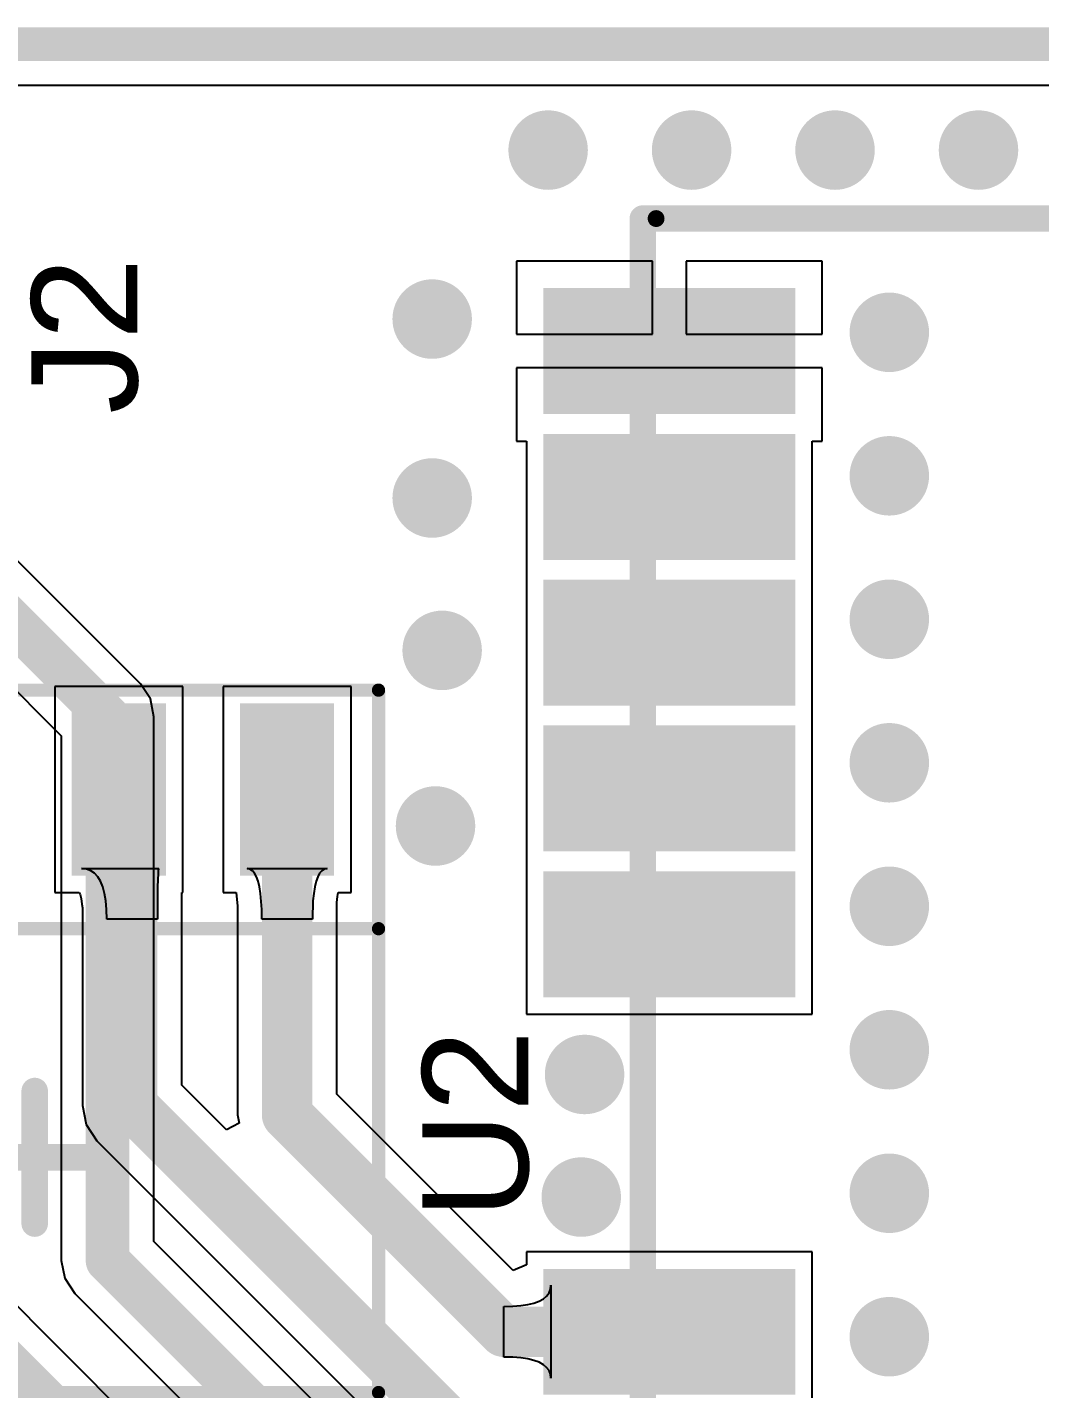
# Model space of a CAD drawing. Header units: millimetres. Extents: x -0.02 to 2.02, y -0.29 to 0.8.
# Drawn here: x 0.7114 to 1.0122, y 0.3794 to 0.7838 of the extents above; entities that cross this region are included whole.
import ezdxf

# ---------------------------------------------------------------- set-up
doc = ezdxf.new("R2010")
doc.units = ezdxf.units.MM
doc.header["$MEASUREMENT"] = 0
for name, color, linetype in [('BottomLayer', 5, 'Continuous'), ('DrillGuide', 244, 'Continuous'), ('KeepOutLayer', 6, 'Continuous'), ('Mechanical3', 76, 'Continuous'), ('Mechanical5', 56, 'Continuous'), ('TopLayer', 1, 'Continuous'), ('TopOverlay', 2, 'Continuous'), ('TopPaste', 8, 'Continuous'), ('TopSolder', 216, 'Continuous'), ('ViaHoleLayer', 16, 'Continuous')]:
    doc.layers.add(name, color=color, linetype=linetype)
doc.styles.add('Arial', font='arial.ttf', dxfattribs={"height": 0.2})

# ---------------------------------------------------------------- blocks, each defined once
blk = doc.blocks.new('NEO_7M_0_12')
at = {"layer": 'TopLayer'}
for points in [[(0.27559, -0.00098), (0.20472, -0.00098), (0.20472, 0.03248), (0.27559, 0.03248)], [(0.27559, -0.11909), (0.20472, -0.11909), (0.20472, -0.08563), (0.27559, -0.08563)], [(0.27559, -0.1624), (0.20472, -0.1624), (0.20472, -0.12894), (0.27559, -0.12894)], [(0.27559, -0.20571), (0.20472, -0.20571), (0.20472, -0.17224), (0.27559, -0.17224)], [(0.27559, -0.24902), (0.20472, -0.24902), (0.20472, -0.21555), (0.27559, -0.21555)], [(0.27559, -0.29232), (0.20472, -0.29232), (0.20472, -0.25886), (0.27559, -0.25886)]]:
    blk.add_hatch(color=1, dxfattribs=at).paths.add_polyline_path(points)
at = {"layer": 'TopPaste'}
for points in [[(0.27559, -0.00098), (0.20472, -0.00098), (0.20472, 0.03248), (0.27559, 0.03248)], [(0.27559, -0.11909), (0.20472, -0.11909), (0.20472, -0.08563), (0.27559, -0.08563)], [(0.27559, -0.1624), (0.20472, -0.1624), (0.20472, -0.12894), (0.27559, -0.12894)], [(0.27559, -0.20571), (0.20472, -0.20571), (0.20472, -0.17224), (0.27559, -0.17224)], [(0.27559, -0.24902), (0.20472, -0.24902), (0.20472, -0.21555), (0.27559, -0.21555)], [(0.27559, -0.29232), (0.20472, -0.29232), (0.20472, -0.25886), (0.27559, -0.25886)]]:
    blk.add_hatch(color=8, dxfattribs=at).paths.add_polyline_path(points)
at = {"layer": 'TopSolder'}
for points in [[(0.27756, -0.00295), (0.20276, -0.00295), (0.20276, 0.03445), (0.27756, 0.03445)], [(0.27756, -0.12106), (0.20276, -0.12106), (0.20276, -0.08366), (0.27756, -0.08366)], [(0.27756, -0.16437), (0.20276, -0.16437), (0.20276, -0.12697), (0.27756, -0.12697)], [(0.27756, -0.20768), (0.20276, -0.20768), (0.20276, -0.17028), (0.27756, -0.17028)], [(0.27756, -0.25098), (0.20276, -0.25098), (0.20276, -0.21358), (0.27756, -0.21358)], [(0.27756, -0.29429), (0.20276, -0.29429), (0.20276, -0.25689), (0.27756, -0.25689)]]:
    blk.add_hatch(color=216, dxfattribs=at).paths.add_polyline_path(points)
at = {"layer": 'Mechanical3', "const_width": 0.00787}
for points in [[(0.24803, 0.31496), (0.24803, -0.31496)], [(0.24803, -0.31496), (-0.23622, -0.31496)]]:
    blk.add_lwpolyline(points, dxfattribs=at)
at = {"layer": 'Mechanical3', "const_width": 0.00394}
blk.add_lwpolyline([(0.24606, -0.31496, 1), (0.25, -0.31496, 1)], format="xyb", close=True, dxfattribs=at)
blk.add_lwpolyline([(0.24606, -0.31496, 1), (0.25, -0.31496, 1)], format="xyb", close=True, dxfattribs=at)
at = {"layer": 'Mechanical5', "const_width": 0.00787}
for points in [[(0.24803, 0.31496), (0.24803, -0.31496)], [(0.24803, -0.31496), (-0.23622, -0.31496)]]:
    blk.add_lwpolyline(points, dxfattribs=at)
at = {"layer": 'Mechanical5', "const_width": 0.00394}
blk.add_lwpolyline([(0.24606, -0.31496, 1), (0.25, -0.31496, 1)], format="xyb", close=True, dxfattribs=at)
blk.add_lwpolyline([(0.24606, -0.31496, 1), (0.25, -0.31496, 1)], format="xyb", close=True, dxfattribs=at)
at = {"layer": 'TopOverlay', "const_width": 0.005}
blk.add_lwpolyline([(0.24409, -0.31496), (-0.23622, -0.31496)], dxfattribs=at)
at = {"layer": 'TopOverlay', "const_width": 0.0025}
blk.add_lwpolyline([(0.24284, -0.31496, 1), (0.24534, -0.31496, 1)], format="xyb", close=True, dxfattribs=at)
blk = doc.blocks.new('SOIC_8_13')
at = {"layer": 'TopLayer'}
for points in [[(-0.08701, 0.13287), (-0.06299, 0.13287), (-0.06299, 0.08563), (-0.08701, 0.08563)], [(-0.03701, 0.13287), (-0.01299, 0.13287), (-0.01299, 0.08563), (-0.03701, 0.08563)], [(0.01299, 0.13287), (0.03701, 0.13287), (0.03701, 0.08563), (0.01299, 0.08563)], [(0.06299, 0.13287), (0.08701, 0.13287), (0.08701, 0.08563), (0.06299, 0.08563)], [(-0.08701, -0.08563), (-0.06299, -0.08563), (-0.06299, -0.13287), (-0.08701, -0.13287)], [(-0.03701, -0.08563), (-0.01299, -0.08563), (-0.01299, -0.13287), (-0.03701, -0.13287)], [(0.01299, -0.08563), (0.03701, -0.08563), (0.03701, -0.13287), (0.01299, -0.13287)], [(0.06299, -0.08563), (0.08701, -0.08563), (0.08701, -0.13287), (0.06299, -0.13287)]]:
    blk.add_hatch(color=1, dxfattribs=at).paths.add_polyline_path(points)
at = {"layer": 'TopPaste'}
for points in [[(-0.08701, 0.13287), (-0.06299, 0.13287), (-0.06299, 0.08563), (-0.08701, 0.08563)], [(-0.03701, 0.13287), (-0.01299, 0.13287), (-0.01299, 0.08563), (-0.03701, 0.08563)], [(0.01299, 0.13287), (0.03701, 0.13287), (0.03701, 0.08563), (0.01299, 0.08563)], [(0.06299, 0.13287), (0.08701, 0.13287), (0.08701, 0.08563), (0.06299, 0.08563)], [(-0.08701, -0.08563), (-0.06299, -0.08563), (-0.06299, -0.13287), (-0.08701, -0.13287)], [(-0.03701, -0.08563), (-0.01299, -0.08563), (-0.01299, -0.13287), (-0.03701, -0.13287)], [(0.01299, -0.08563), (0.03701, -0.08563), (0.03701, -0.13287), (0.01299, -0.13287)], [(0.06299, -0.08563), (0.08701, -0.08563), (0.08701, -0.13287), (0.06299, -0.13287)]]:
    blk.add_hatch(color=8, dxfattribs=at).paths.add_polyline_path(points)
at = {"layer": 'TopSolder'}
for points in [[(-0.08898, 0.13484), (-0.06102, 0.13484), (-0.06102, 0.08366), (-0.08898, 0.08366)], [(-0.03898, 0.13484), (-0.01102, 0.13484), (-0.01102, 0.08366), (-0.03898, 0.08366)], [(0.01102, 0.13484), (0.03898, 0.13484), (0.03898, 0.08366), (0.01102, 0.08366)], [(0.06102, 0.13484), (0.08898, 0.13484), (0.08898, 0.08366), (0.06102, 0.08366)], [(-0.08898, -0.08366), (-0.06102, -0.08366), (-0.06102, -0.13484), (-0.08898, -0.13484)], [(-0.03898, -0.08366), (-0.01102, -0.08366), (-0.01102, -0.13484), (-0.03898, -0.13484)], [(0.01102, -0.08366), (0.03898, -0.08366), (0.03898, -0.13484), (0.01102, -0.13484)], [(0.06102, -0.08366), (0.08898, -0.08366), (0.08898, -0.13484), (0.06102, -0.13484)]]:
    blk.add_hatch(color=216, dxfattribs=at).paths.add_polyline_path(points)
at = {"layer": 'Mechanical3'}
for points, const_width in [([(-0.10256, -0.14075), (-0.10256, 0.13878)], 0.00394), ([(-0.10256, 0.13878), (0.10217, 0.13878)], 0.00394), ([(0.10217, -0.14075), (0.10217, 0.13878)], 0.00394), ([(0, -0.01969), (0, 0.01969)], 0.00787), ([(-0.01969, 0), (0.01969, 0)], 0.00787), ([(-0.10256, -0.14075), (0.10217, -0.14075)], 0.00394)]:
    blk.add_lwpolyline(points, dxfattribs=dict(at, const_width=const_width))
for points, const_width in [([(-0.10354, 0.13878, 1), (-0.10157, 0.13878, 1)], 0.00197), ([(-0.10354, 0.13878, 1), (-0.10157, 0.13878, 1)], 0.00197), ([(0.10118, 0.13878, 1), (0.10315, 0.13878, 1)], 0.00197), ([(0.10118, 0.13878, 1), (0.10315, 0.13878, 1)], 0.00197), ([(-0.00197, 0.01969, 1), (0.00197, 0.01969, 1)], 0.00394), ([(-0.02165, 0, 1), (-0.01772, 0, 1)], 0.00394), ([(0.01772, 0, 1), (0.02165, 0, 1)], 0.00394), ([(-0.00197, -0.01969, 1), (0.00197, -0.01969, 1)], 0.00394), ([(-0.10354, -0.14075, 1), (-0.10157, -0.14075, 1)], 0.00197), ([(-0.10354, -0.14075, 1), (-0.10157, -0.14075, 1)], 0.00197), ([(0.10118, -0.14075, 1), (0.10315, -0.14075, 1)], 0.00197), ([(0.10118, -0.14075, 1), (0.10315, -0.14075, 1)], 0.00197)]:
    blk.add_lwpolyline(points, format="xyb", close=True, dxfattribs=dict(at, const_width=const_width))
at = {"layer": 'Mechanical5', "const_width": 0.00394}
for points in [[(-0.10256, 0.13878), (0.10217, 0.13878)], [(-0.10256, -0.14075), (-0.10256, 0.13878)], [(0.10217, -0.14075), (0.10217, 0.13878)], [(-0.10256, -0.14075), (0.10217, -0.14075)]]:
    blk.add_lwpolyline(points, dxfattribs=at)
at = {"layer": 'Mechanical5', "const_width": 0.00197}
for points in [[(-0.10354, 0.13878, 1), (-0.10157, 0.13878, 1)], [(-0.10354, 0.13878, 1), (-0.10157, 0.13878, 1)], [(0.10118, 0.13878, 1), (0.10315, 0.13878, 1)], [(0.10118, 0.13878, 1), (0.10315, 0.13878, 1)], [(-0.10354, -0.14075, 1), (-0.10157, -0.14075, 1)], [(-0.10354, -0.14075, 1), (-0.10157, -0.14075, 1)], [(0.10118, -0.14075, 1), (0.10315, -0.14075, 1)], [(0.10118, -0.14075, 1), (0.10315, -0.14075, 1)]]:
    blk.add_lwpolyline(points, format="xyb", close=True, dxfattribs=at)
at = {"layer": 'TopOverlay', "const_width": 0.00394}
for points in [[(-0.10236, -0.06988), (-0.10236, 0.06791)], [(-0.10236, 0.06791), (0.10217, 0.06791)], [(0.10217, -0.06988), (0.10217, 0.06791)], [(-0.10236, -0.06988), (0.10217, -0.06988)]]:
    blk.add_lwpolyline(points, dxfattribs=at)
at = {"layer": 'TopOverlay'}
for points, const_width in [([(-0.10335, 0.06791, 1), (-0.10138, 0.06791, 1)], 0.00197), ([(-0.10335, 0.06791, 1), (-0.10138, 0.06791, 1)], 0.00197), ([(0.10118, 0.06791, 1), (0.10315, 0.06791, 1)], 0.00197), ([(0.10118, 0.06791, 1), (0.10315, 0.06791, 1)], 0.00197), ([(-0.10335, -0.06988, 1), (-0.10138, -0.06988, 1)], 0.00197), ([(-0.10335, -0.06988, 1), (-0.10138, -0.06988, 1)], 0.00197), ([(0.10118, -0.06988, 1), (0.10315, -0.06988, 1)], 0.00197), ([(0.10118, -0.06988, 1), (0.10315, -0.06988, 1)], 0.00197), ([(-0.11024, -0.1063, 1), (-0.11811, -0.1063, 1)], 0.01181), ([(-0.12106, -0.1063, 1), (-0.11516, -0.1063, 1)], 0.00591), ([(-0.11319, -0.1063, 1), (-0.10728, -0.1063, 1)], 0.00591)]:
    blk.add_lwpolyline(points, format="xyb", close=True, dxfattribs=dict(at, const_width=const_width))
at = {"layer": 'Mechanical5'}
blk.add_text('U2', height=0.031496, rotation=360, dxfattribs=at).set_placement((-0.09469, -0.0187))

msp = doc.modelspace()

# ---------------------------------------------------------------- hatches: boundary and pattern name
at = {"layer": 'BottomLayer'}
h = msp.add_hatch(color=5, dxfattribs=at)
edge = h.paths.add_edge_path()
edge.add_arc((0.86614, 0.74733), 0.01181, 0, 360)
h = msp.add_hatch(color=5, dxfattribs=at)
edge = h.paths.add_edge_path()
edge.add_arc((0.90877, 0.74733), 0.01181, 0, 360)
h = msp.add_hatch(color=5, dxfattribs=at)
edge = h.paths.add_edge_path()
edge.add_arc((0.95139, 0.74733), 0.01181, 0, 360)
h = msp.add_hatch(color=5, dxfattribs=at)
edge = h.paths.add_edge_path()
edge.add_arc((0.99402, 0.74733), 0.01181, 0, 360)
h = msp.add_hatch(color=5, dxfattribs=at)
edge = h.paths.add_edge_path()
edge.add_arc((0.83169, 0.69713), 0.01181, 0, 360)
h = msp.add_hatch(color=5, dxfattribs=at)
edge = h.paths.add_edge_path()
edge.add_arc((0.96752, 0.6932), 0.01181, 0, 360)
h = msp.add_hatch(color=5, dxfattribs=at)
edge = h.paths.add_edge_path()
edge.add_arc((0.96752, 0.65057), 0.01181, 0, 360)
h = msp.add_hatch(color=5, dxfattribs=at)
edge = h.paths.add_edge_path()
edge.add_arc((0.83169, 0.64398), 0.01181, 0, 360)
h = msp.add_hatch(color=5, dxfattribs=at)
edge = h.paths.add_edge_path()
edge.add_arc((0.96752, 0.60795), 0.01181, 0, 360)
h = msp.add_hatch(color=5, dxfattribs=at)
edge = h.paths.add_edge_path()
edge.add_arc((0.83465, 0.59871), 0.01181, 0, 360)
h = msp.add_hatch(color=5, dxfattribs=at)
edge = h.paths.add_edge_path()
edge.add_arc((0.96752, 0.56532), 0.01181, 0, 360)
h = msp.add_hatch(color=5, dxfattribs=at)
edge = h.paths.add_edge_path()
edge.add_arc((0.83268, 0.54654), 0.01181, 0, 360)
h = msp.add_hatch(color=5, dxfattribs=at)
edge = h.paths.add_edge_path()
edge.add_arc((0.96752, 0.52269), 0.01181, 0, 360)
h = msp.add_hatch(color=5, dxfattribs=at)
edge = h.paths.add_edge_path()
edge.add_arc((0.96752, 0.48007), 0.01181, 0, 360)
h = msp.add_hatch(color=5, dxfattribs=at)
edge = h.paths.add_edge_path()
edge.add_arc((0.87697, 0.47273), 0.01181, 0, 360)
h = msp.add_hatch(color=5, dxfattribs=at)
edge = h.paths.add_edge_path()
edge.add_arc((0.96752, 0.43744), 0.01181, 0, 360)
h = msp.add_hatch(color=5, dxfattribs=at)
edge = h.paths.add_edge_path()
edge.add_arc((0.87598, 0.43631), 0.01181, 0, 360)
h = msp.add_hatch(color=5, dxfattribs=at)
edge = h.paths.add_edge_path()
edge.add_arc((0.96752, 0.39482), 0.01181, 0, 360)
at = {"layer": 'TopLayer'}
h = msp.add_hatch(color=1, dxfattribs=at)
edge = h.paths.add_edge_path()
edge.add_arc((0.86614, 0.74733), 0.01181, 0, 360)
h = msp.add_hatch(color=1, dxfattribs=at)
edge = h.paths.add_edge_path()
edge.add_arc((0.90877, 0.74733), 0.01181, 0, 360)
h = msp.add_hatch(color=1, dxfattribs=at)
edge = h.paths.add_edge_path()
edge.add_arc((0.95139, 0.74733), 0.01181, 0, 360)
h = msp.add_hatch(color=1, dxfattribs=at)
edge = h.paths.add_edge_path()
edge.add_arc((0.99402, 0.74733), 0.01181, 0, 360)
h = msp.add_hatch(color=1, dxfattribs=at)
edge = h.paths.add_edge_path()
edge.add_arc((0.83169, 0.69713), 0.01181, 0, 360)
h = msp.add_hatch(color=1, dxfattribs=at)
edge = h.paths.add_edge_path()
edge.add_arc((0.96752, 0.6932), 0.01181, 0, 360)
h = msp.add_hatch(color=1, dxfattribs=at)
edge = h.paths.add_edge_path()
edge.add_arc((0.96752, 0.65057), 0.01181, 0, 360)
h = msp.add_hatch(color=1, dxfattribs=at)
edge = h.paths.add_edge_path()
edge.add_arc((0.83169, 0.64398), 0.01181, 0, 360)
h = msp.add_hatch(color=1, dxfattribs=at)
edge = h.paths.add_edge_path()
edge.add_arc((0.96752, 0.60795), 0.01181, 0, 360)
h = msp.add_hatch(color=1, dxfattribs=at)
edge = h.paths.add_edge_path()
edge.add_arc((0.83465, 0.59871), 0.01181, 0, 360)
h = msp.add_hatch(color=1, dxfattribs=at)
edge = h.paths.add_edge_path()
edge.add_arc((0.96752, 0.56532), 0.01181, 0, 360)
h = msp.add_hatch(color=1, dxfattribs=at)
edge = h.paths.add_edge_path()
edge.add_arc((0.83268, 0.54654), 0.01181, 0, 360)
h = msp.add_hatch(color=1, dxfattribs=at)
edge = h.paths.add_edge_path()
edge.add_arc((0.96752, 0.52269), 0.01181, 0, 360)
h = msp.add_hatch(color=1, dxfattribs=at)
edge = h.paths.add_edge_path()
edge.add_arc((0.96752, 0.48007), 0.01181, 0, 360)
h = msp.add_hatch(color=1, dxfattribs=at)
edge = h.paths.add_edge_path()
edge.add_arc((0.87697, 0.47273), 0.01181, 0, 360)
h = msp.add_hatch(color=1, dxfattribs=at)
edge = h.paths.add_edge_path()
edge.add_arc((0.96752, 0.43744), 0.01181, 0, 360)
h = msp.add_hatch(color=1, dxfattribs=at)
edge = h.paths.add_edge_path()
edge.add_arc((0.87598, 0.43631), 0.01181, 0, 360)
h = msp.add_hatch(color=1, dxfattribs=at)
edge = h.paths.add_edge_path()
edge.add_arc((0.96752, 0.39482), 0.01181, 0, 360)
at = {"layer": 'ViaHoleLayer'}
h = msp.add_hatch(color=16, dxfattribs=at)
edge = h.paths.add_edge_path()
edge.add_arc((0.86614, 0.74733), 0.00591, 0, 360)
h = msp.add_hatch(color=16, dxfattribs=at)
edge = h.paths.add_edge_path()
edge.add_arc((0.90877, 0.74733), 0.00591, 0, 360)
h = msp.add_hatch(color=16, dxfattribs=at)
edge = h.paths.add_edge_path()
edge.add_arc((0.95139, 0.74733), 0.00591, 0, 360)
h = msp.add_hatch(color=16, dxfattribs=at)
edge = h.paths.add_edge_path()
edge.add_arc((0.99402, 0.74733), 0.00591, 0, 360)
h = msp.add_hatch(color=16, dxfattribs=at)
edge = h.paths.add_edge_path()
edge.add_arc((0.83169, 0.69713), 0.00591, 0, 360)
h = msp.add_hatch(color=16, dxfattribs=at)
edge = h.paths.add_edge_path()
edge.add_arc((0.96752, 0.6932), 0.00591, 0, 360)
h = msp.add_hatch(color=16, dxfattribs=at)
edge = h.paths.add_edge_path()
edge.add_arc((0.96752, 0.65057), 0.00591, 0, 360)
h = msp.add_hatch(color=16, dxfattribs=at)
edge = h.paths.add_edge_path()
edge.add_arc((0.83169, 0.64398), 0.00591, 0, 360)
h = msp.add_hatch(color=16, dxfattribs=at)
edge = h.paths.add_edge_path()
edge.add_arc((0.96752, 0.60795), 0.00591, 0, 360)
h = msp.add_hatch(color=16, dxfattribs=at)
edge = h.paths.add_edge_path()
edge.add_arc((0.83465, 0.59871), 0.00591, 0, 360)
h = msp.add_hatch(color=16, dxfattribs=at)
edge = h.paths.add_edge_path()
edge.add_arc((0.96752, 0.56532), 0.00591, 0, 360)
h = msp.add_hatch(color=16, dxfattribs=at)
edge = h.paths.add_edge_path()
edge.add_arc((0.83268, 0.54654), 0.00591, 0, 360)
h = msp.add_hatch(color=16, dxfattribs=at)
edge = h.paths.add_edge_path()
edge.add_arc((0.96752, 0.52269), 0.00591, 0, 360)
h = msp.add_hatch(color=16, dxfattribs=at)
edge = h.paths.add_edge_path()
edge.add_arc((0.96752, 0.48007), 0.00591, 0, 360)
h = msp.add_hatch(color=16, dxfattribs=at)
edge = h.paths.add_edge_path()
edge.add_arc((0.87697, 0.47273), 0.00591, 0, 360)
h = msp.add_hatch(color=16, dxfattribs=at)
edge = h.paths.add_edge_path()
edge.add_arc((0.87598, 0.43631), 0.00591, 0, 360)
h = msp.add_hatch(color=16, dxfattribs=at)
edge = h.paths.add_edge_path()
edge.add_arc((0.96752, 0.43744), 0.00591, 0, 360)
h = msp.add_hatch(color=16, dxfattribs=at)
edge = h.paths.add_edge_path()
edge.add_arc((0.96752, 0.39482), 0.00591, 0, 360)

# ---------------------------------------------------------------- linework, layer by layer
at = {"layer": 'BottomLayer'}
for p, q in [((0.01224, 0.76659), (1.99114, 0.76659)), ((0.74497, 0.58876), (0.67144, 0.66229)), ((0.65001, 0.64478), (0.72147, 0.57332)), ((0.74795, 0.58429), (0.74497, 0.58876)), ((0.74497, 0.58876), (0.74497, 0.58876)), ((0.749, 0.57902), (0.74795, 0.58429)), ((0.749, 0.42315), (0.749, 0.57902)), ((0.749, 0.57902), (0.749, 0.57902)), ((0.72147, 0.57332), (0.72147, 0.41745)), ((0.82664, 0.28563), (0.55117, 0.5611)), ((0.8419, 0.33025), (0.749, 0.42315)), ((0.72147, 0.41745), (0.72252, 0.41218)), ((0.72252, 0.41218), (0.7255, 0.40771)), ((0.7255, 0.40771), (0.82517, 0.30804))]:
    msp.add_line(p, q, dxfattribs=at)
at = {"layer": 'BottomLayer', "const_width": 0.013}
for points in [[(0.6374, 0.67686), (0.73524, 0.57902)], [(0.73524, 0.41745), (0.73524, 0.57902)], [(0.5374, 0.5554), (0.82776, 0.26505)], [(0.73524, 0.41745), (0.84302, 0.30967)]]:
    msp.add_lwpolyline(points, dxfattribs=at)
at = {"layer": 'BottomLayer', "const_width": 0.0065}
for points in [[(0.73199, 0.57902, 1), (0.73849, 0.57902, 1)], [(0.73199, 0.57902, 1), (0.73849, 0.57902, 1)], [(0.73199, 0.41745, 1), (0.73849, 0.41745, 1)], [(0.73199, 0.41745, 1), (0.73849, 0.41745, 1)]]:
    msp.add_lwpolyline(points, format="xyb", close=True, dxfattribs=at)
at = {"layer": 'DrillGuide', "const_width": 0.00394}
msp.add_lwpolyline([(0, 0.77883), (2.0187, 0.77883)], dxfattribs=at)
at = {"layer": 'KeepOutLayer', "const_width": 0.01}
msp.add_lwpolyline([(0, 0.77883), (2.0187, 0.77883)], dxfattribs=at)
at = {"layer": 'TopLayer'}
for p, q in [((0.01224, 0.76659), (2.00647, 0.76659)), ((0.89715, 0.71435), (0.85671, 0.71435)), ((0.85671, 0.71435), (0.85671, 0.69262)), ((0.89715, 0.69262), (0.89715, 0.71435)), ((0.94758, 0.71435), (0.90715, 0.71435)), ((0.90715, 0.71435), (0.90715, 0.69262)), ((0.94758, 0.69262), (0.94758, 0.71435)), ((0.85671, 0.69262), (0.89715, 0.69262)), ((0.90715, 0.69262), (0.94758, 0.69262)), ((0.94758, 0.68262), (0.85671, 0.68262)), ((0.85671, 0.68262), (0.85671, 0.66089)), ((0.94758, 0.66089), (0.94758, 0.68262)), ((0.85671, 0.66089), (0.85971, 0.66089)), ((0.85971, 0.66089), (0.85971, 0.62058)), ((0.94458, 0.62058), (0.94458, 0.66089)), ((0.94458, 0.66089), (0.94758, 0.66089)), ((0.85971, 0.62058), (0.85971, 0.57727)), ((0.94458, 0.57727), (0.94458, 0.62058)), ((0.75759, 0.58799), (0.71958, 0.58799)), ((0.71958, 0.58799), (0.71958, 0.52675)), ((0.75759, 0.53395), (0.75759, 0.58799)), ((0.80759, 0.58799), (0.76958, 0.58799)), ((0.76958, 0.58799), (0.76958, 0.53395)), ((0.80759, 0.53395), (0.80759, 0.58799)), ((0.85971, 0.57727), (0.85971, 0.53397)), ((0.94458, 0.53397), (0.94458, 0.57727)), ((0.75761, 0.53387), (0.75759, 0.53395)), ((0.76958, 0.53395), (0.76956, 0.53387)), ((0.80761, 0.53387), (0.80759, 0.53395)), ((0.85971, 0.53397), (0.85971, 0.49066)), ((0.94458, 0.49066), (0.94458, 0.53397)), ((0.72895, 0.53372), (0.72752, 0.53387)), ((0.72752, 0.53387), (0.75047, 0.53387)), ((0.73022, 0.53327), (0.72895, 0.53372)), ((0.73135, 0.53252), (0.73022, 0.53327)), ((0.73232, 0.53147), (0.73135, 0.53252)), ((0.73315, 0.53012), (0.73232, 0.53147)), ((0.73382, 0.52847), (0.73315, 0.53012)), ((0.75024, 0.53252), (0.75009, 0.52847)), ((0.75031, 0.53327), (0.75024, 0.53252)), ((0.75039, 0.53372), (0.75031, 0.53327)), ((0.75047, 0.53387), (0.75039, 0.53372)), ((0.75759, 0.53378), (0.75761, 0.53387)), ((0.75759, 0.52675), (0.75759, 0.53378)), ((0.76956, 0.53387), (0.76958, 0.53378)), ((0.76958, 0.53378), (0.76958, 0.52675)), ((0.77753, 0.53372), (0.7767, 0.53387)), ((0.7767, 0.53387), (0.80047, 0.53387)), ((0.77828, 0.53327), (0.77753, 0.53372)), ((0.77893, 0.53252), (0.77828, 0.53327)), ((0.7795, 0.53147), (0.77893, 0.53252)), ((0.77999, 0.53012), (0.7795, 0.53147)), ((0.78038, 0.52847), (0.77999, 0.53012)), ((0.79718, 0.53012), (0.79679, 0.52847)), ((0.79766, 0.53147), (0.79718, 0.53012)), ((0.79823, 0.53252), (0.79766, 0.53147)), ((0.79889, 0.53327), (0.79823, 0.53252)), ((0.79964, 0.53372), (0.79889, 0.53327)), ((0.80047, 0.53387), (0.79964, 0.53372)), ((0.80759, 0.53378), (0.80761, 0.53387)), ((0.80759, 0.52675), (0.80759, 0.53378)), ((0.71958, 0.52675), (0.72681, 0.52675)), ((0.72681, 0.52675), (0.72704, 0.52618)), ((0.72704, 0.52618), (0.72736, 0.525)), ((0.73435, 0.52652), (0.73382, 0.52847)), ((0.73472, 0.52427), (0.73435, 0.52652)), ((0.75009, 0.52847), (0.75002, 0.51887)), ((0.7573, 0.4696), (0.7573, 0.52675)), ((0.7573, 0.52675), (0.75759, 0.52675)), ((0.76958, 0.52675), (0.77343, 0.52675)), ((0.77343, 0.52675), (0.77359, 0.5257)), ((0.78069, 0.52652), (0.78038, 0.52847)), ((0.78104, 0.52172), (0.78069, 0.52652)), ((0.79648, 0.52652), (0.79626, 0.52427)), ((0.79679, 0.52847), (0.79648, 0.52652)), ((0.80356, 0.52562), (0.80374, 0.52675)), ((0.80374, 0.52675), (0.80759, 0.52675)), ((0.72736, 0.525), (0.72763, 0.52337)), ((0.72763, 0.52337), (0.72774, 0.52222)), ((0.72774, 0.52222), (0.72774, 0.46347)), ((0.73495, 0.52172), (0.73472, 0.52427)), ((0.77359, 0.5257), (0.7738, 0.52287)), ((0.7738, 0.52287), (0.7738, 0.46072)), ((0.79626, 0.52427), (0.79608, 0.51887)), ((0.80337, 0.52328), (0.80338, 0.52381)), ((0.80337, 0.46684), (0.80337, 0.52328)), ((0.80338, 0.52381), (0.80356, 0.52562)), ((0.73502, 0.51887), (0.73495, 0.52172)), ((0.75002, 0.51887), (0.73502, 0.51887)), ((0.78108, 0.51887), (0.78104, 0.52172)), ((0.79608, 0.51887), (0.78108, 0.51887)), ((0.85971, 0.49066), (0.94458, 0.49066)), ((0.7706, 0.4563), (0.7573, 0.4696)), ((0.85571, 0.41449), (0.80337, 0.46684)), ((0.72774, 0.46347), (0.72886, 0.45782)), ((0.72886, 0.45782), (0.73207, 0.45302)), ((0.77429, 0.45827), (0.7706, 0.4563)), ((0.7738, 0.46072), (0.77429, 0.45827)), ((0.73207, 0.45302), (0.84255, 0.34254)), ((0.94458, 0.42001), (0.85971, 0.42001)), ((0.85971, 0.42001), (0.85971, 0.41615)), ((0.94458, 0.37255), (0.94458, 0.42001)), ((0.85971, 0.41615), (0.85571, 0.41449)), ((0.8664, 0.40785), (0.86682, 0.40893)), ((0.86682, 0.40893), (0.86695, 0.41013)), ((0.86695, 0.41013), (0.86695, 0.38247)), ((0.86012, 0.40437), (0.86193, 0.40481)), ((0.86193, 0.40481), (0.86347, 0.40538)), ((0.86347, 0.40538), (0.86472, 0.40608)), ((0.86472, 0.40608), (0.8657, 0.4069)), ((0.8657, 0.4069), (0.8664, 0.40785)), ((0.853, 0.4038), (0.85565, 0.40386)), ((0.853, 0.3888), (0.853, 0.4038)), ((0.85565, 0.40386), (0.85802, 0.40405)), ((0.85802, 0.40405), (0.86012, 0.40437)), ((0.85565, 0.38874), (0.853, 0.3888)), ((0.85802, 0.38855), (0.85565, 0.38874)), ((0.86012, 0.38823), (0.85802, 0.38855)), ((0.86193, 0.38779), (0.86012, 0.38823)), ((0.86347, 0.38722), (0.86193, 0.38779)), ((0.86472, 0.38652), (0.86347, 0.38722)), ((0.8657, 0.3857), (0.86472, 0.38652)), ((0.8664, 0.38475), (0.8657, 0.3857)), ((0.86682, 0.38367), (0.8664, 0.38475)), ((0.86695, 0.38247), (0.86682, 0.38367))]:
    msp.add_line(p, q, dxfattribs=at)
at = {"layer": 'TopLayer', "const_width": 0.015}
for points in [[(0.73858, 0.55737), (0.74252, 0.55343)], [(0.78858, 0.46072), (0.78858, 0.55737)], [(0.74252, 0.46347), (0.74252, 0.55343)], [(0.74252, 0.46347), (0.853, 0.35299)], [(0.78858, 0.46072), (0.853, 0.3963)], [(0.853, 0.3963), (0.90213, 0.3963)], [(0.90213, 0.3963), (0.90215, 0.39628)]]:
    msp.add_lwpolyline(points, dxfattribs=at)
at = {"layer": 'TopLayer', "const_width": 0.0075}
for points in [[(0.73483, 0.55737, 1), (0.74233, 0.55737, 1)], [(0.78483, 0.55737, 1), (0.79233, 0.55737, 1)], [(0.73877, 0.55343, 1), (0.74627, 0.55343, 1)], [(0.73877, 0.55343, 1), (0.74627, 0.55343, 1)], [(0.73877, 0.46347, 1), (0.74627, 0.46347, 1)], [(0.73877, 0.46347, 1), (0.74627, 0.46347, 1)], [(0.78483, 0.46072, 1), (0.79233, 0.46072, 1)], [(0.78483, 0.46072, 1), (0.79233, 0.46072, 1)], [(0.84925, 0.3963, 1), (0.85675, 0.3963, 1)], [(0.84925, 0.3963, 1), (0.85675, 0.3963, 1)], [(0.89838, 0.3963, 1), (0.90588, 0.3963, 1)], [(0.89838, 0.3963, 1), (0.90588, 0.3963, 1)], [(0.8984, 0.39628, 1), (0.9059, 0.39628, 1)]]:
    msp.add_lwpolyline(points, format="xyb", close=True, dxfattribs=at)

# ---------------------------------------------------------------- block references
at = {"rotation": 180}
msp.add_blockref('NEO_7M_0_12', (1.14231, 0.41203), dxfattribs=at)
msp.add_blockref('SOIC_8_13', (0.71358, 0.44812))

# ---------------------------------------------------------------- texts
at = {"layer": 'TopOverlay', "style": 'Arial'}
for s, p in [('J2', (0.74409, 0.66893)), ('U2', (0.86023, 0.42975))]:
    msp.add_text(s, height=0.031496, rotation=90, dxfattribs=at).set_placement(p)

doc.saveas('drawing.dxf')
